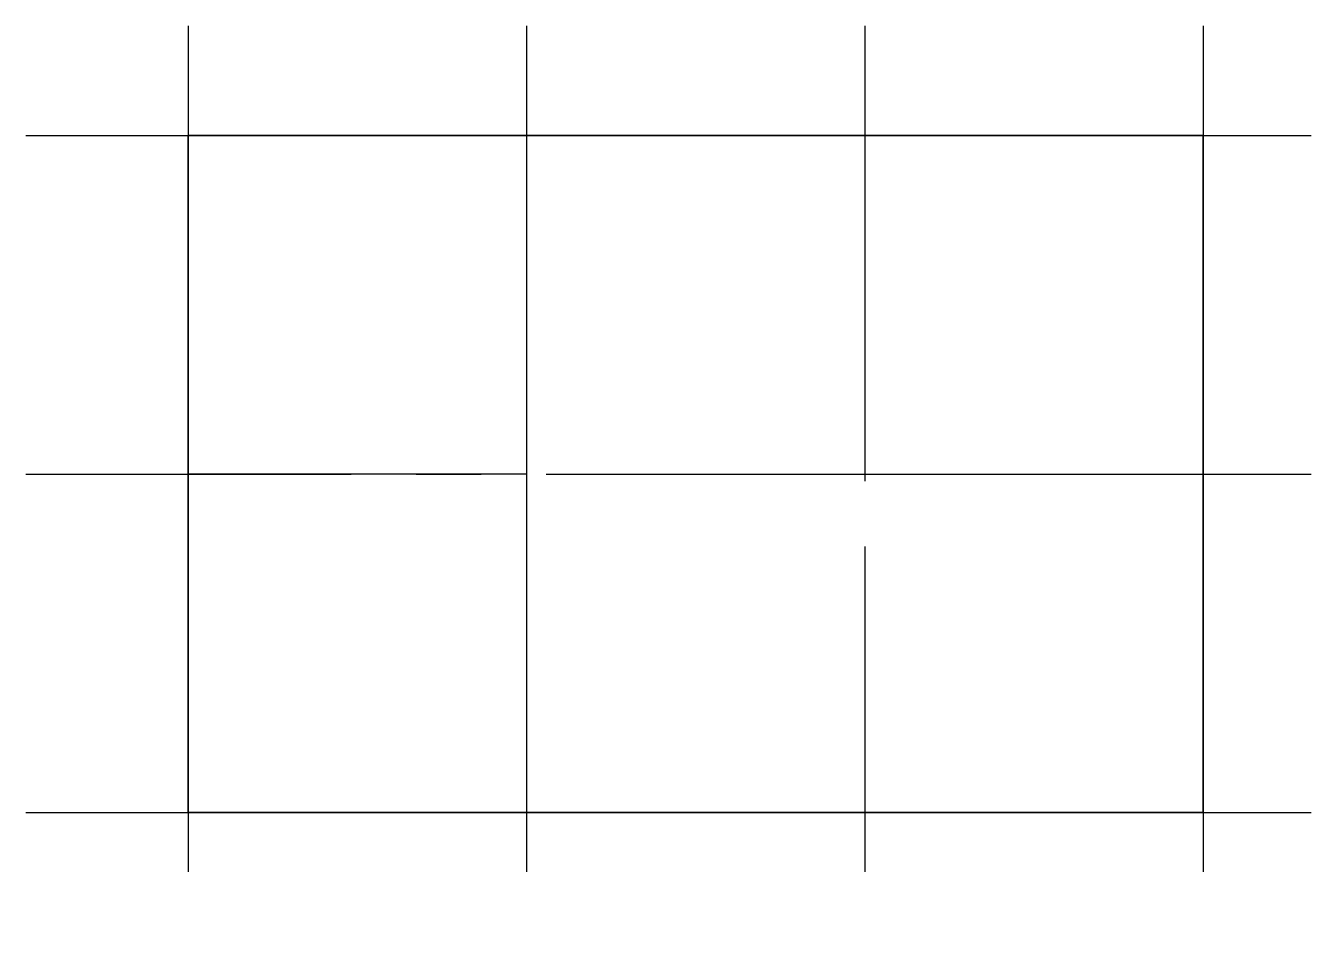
# Model space of a CAD drawing. Header units: millimetres. Extents: x -63 to 63, y -44 to 44.
import ezdxf

# ---------------------------------------------------------------- set-up
doc = ezdxf.new("R2010")
doc.units = ezdxf.units.MM
doc.linetypes.add('CENTER', pattern=[50.8, 31.75, -6.35, 6.35, -6.35])
for name, color, linetype in [('Axix', 10, 'CENTER'), ('Doors', 80, 'Continuous'), ('Floor', 6, 'Continuous'), ('Walls', 50, 'Continuous')]:
    doc.layers.add(name, color=color, linetype=linetype)

msp = doc.modelspace()

# ---------------------------------------------------------------- linework, layer by layer
at = {"layer": 'Axix'}
for p, q in [((-46.82, 44.16), (-46.82, -43.9)), ((-13.79, 44.16), (-13.79, -43.9)), ((19.23, 44.16), (19.23, -43.9)), ((52.25, 44.16), (52.25, -43.9)), ((-62.68, 33.44), (62.79, 33.44)), ((-62.68, 0.41), (62.79, 0.41)), ((-62.68, -32.61), (62.79, -32.61))]:
    msp.add_line(p, q, dxfattribs=at)
at = {"layer": 'Doors'}
for p, q in [((-13.79, 5.67), (-13.79, 1.44)), ((20.93, 0.41), (26.22, 0.41)), ((-13.79, -0.92), (-13.79, -5.86))]:
    msp.add_line(p, q, dxfattribs=at)
at = {"layer": 'Floor'}
for p, q in [((-46.82, 33.44), (-46.82, -32.61)), ((52.25, 33.44), (-46.82, 33.44)), ((52.25, -32.61), (52.25, 33.44)), ((-46.82, -32.61), (52.25, -32.61))]:
    msp.add_line(p, q, dxfattribs=at)
at = {"layer": 'Walls'}
for p, q in [((-46.82, 33.44), (52.25, 33.44)), ((-46.82, -32.61), (-46.82, 33.44)), ((-13.79, 33.44), (-13.79, 5.67)), ((19.23, 33.44), (19.23, 0.41)), ((52.25, 33.44), (52.25, -32.61)), ((-13.79, 1.44), (-13.79, -0.92)), ((-13.79, 0.41), (-46.82, 0.41)), ((19.23, 0.41), (20.93, 0.41)), ((26.22, 0.41), (52.25, 0.41)), ((-13.79, -5.86), (-13.79, -32.61)), ((52.25, -32.61), (-46.82, -32.61))]:
    msp.add_line(p, q, dxfattribs=at)

doc.saveas('drawing.dxf')
